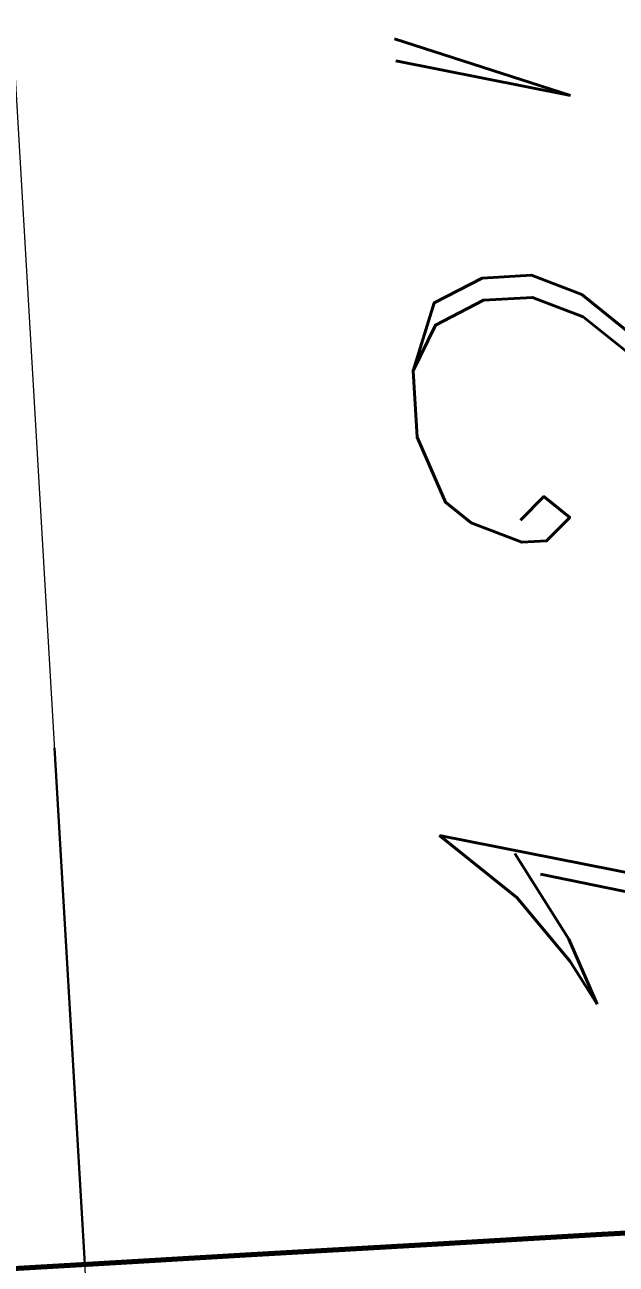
# Model space of a CAD drawing. Extents: x 2081963 to 2085386, y 738291 to 742228.
# Drawn here: x 2082731.93 to 2082737.65, y 741254.47 to 741266.45 of the extents above; entities that cross this region are included whole.
import ezdxf
from ezdxf.enums import TextEntityAlignment as Align

# ---------------------------------------------------------------- set-up
doc = ezdxf.new("R2010")
doc.units = 0
doc.header["$MEASUREMENT"] = 0
for name, color, linetype, lineweight in [('Prop Dimension', 7, 'Continuous', 13), ('Prop Horizontal Alignment', 2, 'Continuous', 70), ('Prop Horizontal Alignment Tick Small', 2, 'Continuous', 30), ('Prop Lane Lines', 9, 'Continuous', 13), ('Prop Terminator CELL', 7, 'Continuous', 0)]:
    doc.layers.add(name, color=color, linetype=linetype, lineweight=lineweight)
doc.styles.add('Style-ITALICS', font='ITALICS.shx')

# ---------------------------------------------------------------- blocks, each defined once
blk = doc.blocks.new('*U40')
at = {"layer": 'Prop Dimension'}
blk.add_line((4.479625, -17.969277), (2.376557, 17.969242), dxfattribs=at)
blk = doc.blocks.new('*U23')
at = {"layer": 'Prop Dimension', "style": 'Style-ITALICS'}
blk.add_text("12'", height=5, rotation=293.284085, dxfattribs=at).set_placement((0.007646, 0.538479), align=Align.MIDDLE_CENTER)

msp = doc.modelspace()

# ---------------------------------------------------------------- linework, layer by layer
at = {"layer": 'Prop Horizontal Alignment', "extrusion": (0, 0, -1)}
msp.add_arc((-2083021.685, 736312.927), 4950, 83.488145, 88.515671, dxfattribs=at)
at = {"layer": 'Prop Horizontal Alignment Tick Small', "color": 2, "linetype": 'Continuous', "lineweight": 30}
msp.add_line((2082732.513, 741254.473), (2082732.221, 741259.465), dxfattribs=at)
at = {"layer": 'Prop Lane Lines', "extrusion": (0, 0, -1)}
msp.add_arc((-2083021.685, 736312.927), 4950, 86.650956, 88.515671, dxfattribs=at)

# ---------------------------------------------------------------- block references
at = {"layer": 'Prop Terminator CELL', "color": 1, "linetype": 'Continuous', "lineweight": 0}
msp.add_blockref('*U40', (2082728.735, 741260.463), dxfattribs=at)
at = {"layer": 'Prop Terminator CELL', "color": 1, "linetype": 'Continuous', "lineweight": 0, "rotation": 159.951225}
msp.add_blockref('*U23', (2082738.489, 741261.721), dxfattribs=at)

doc.saveas('drawing.dxf')
